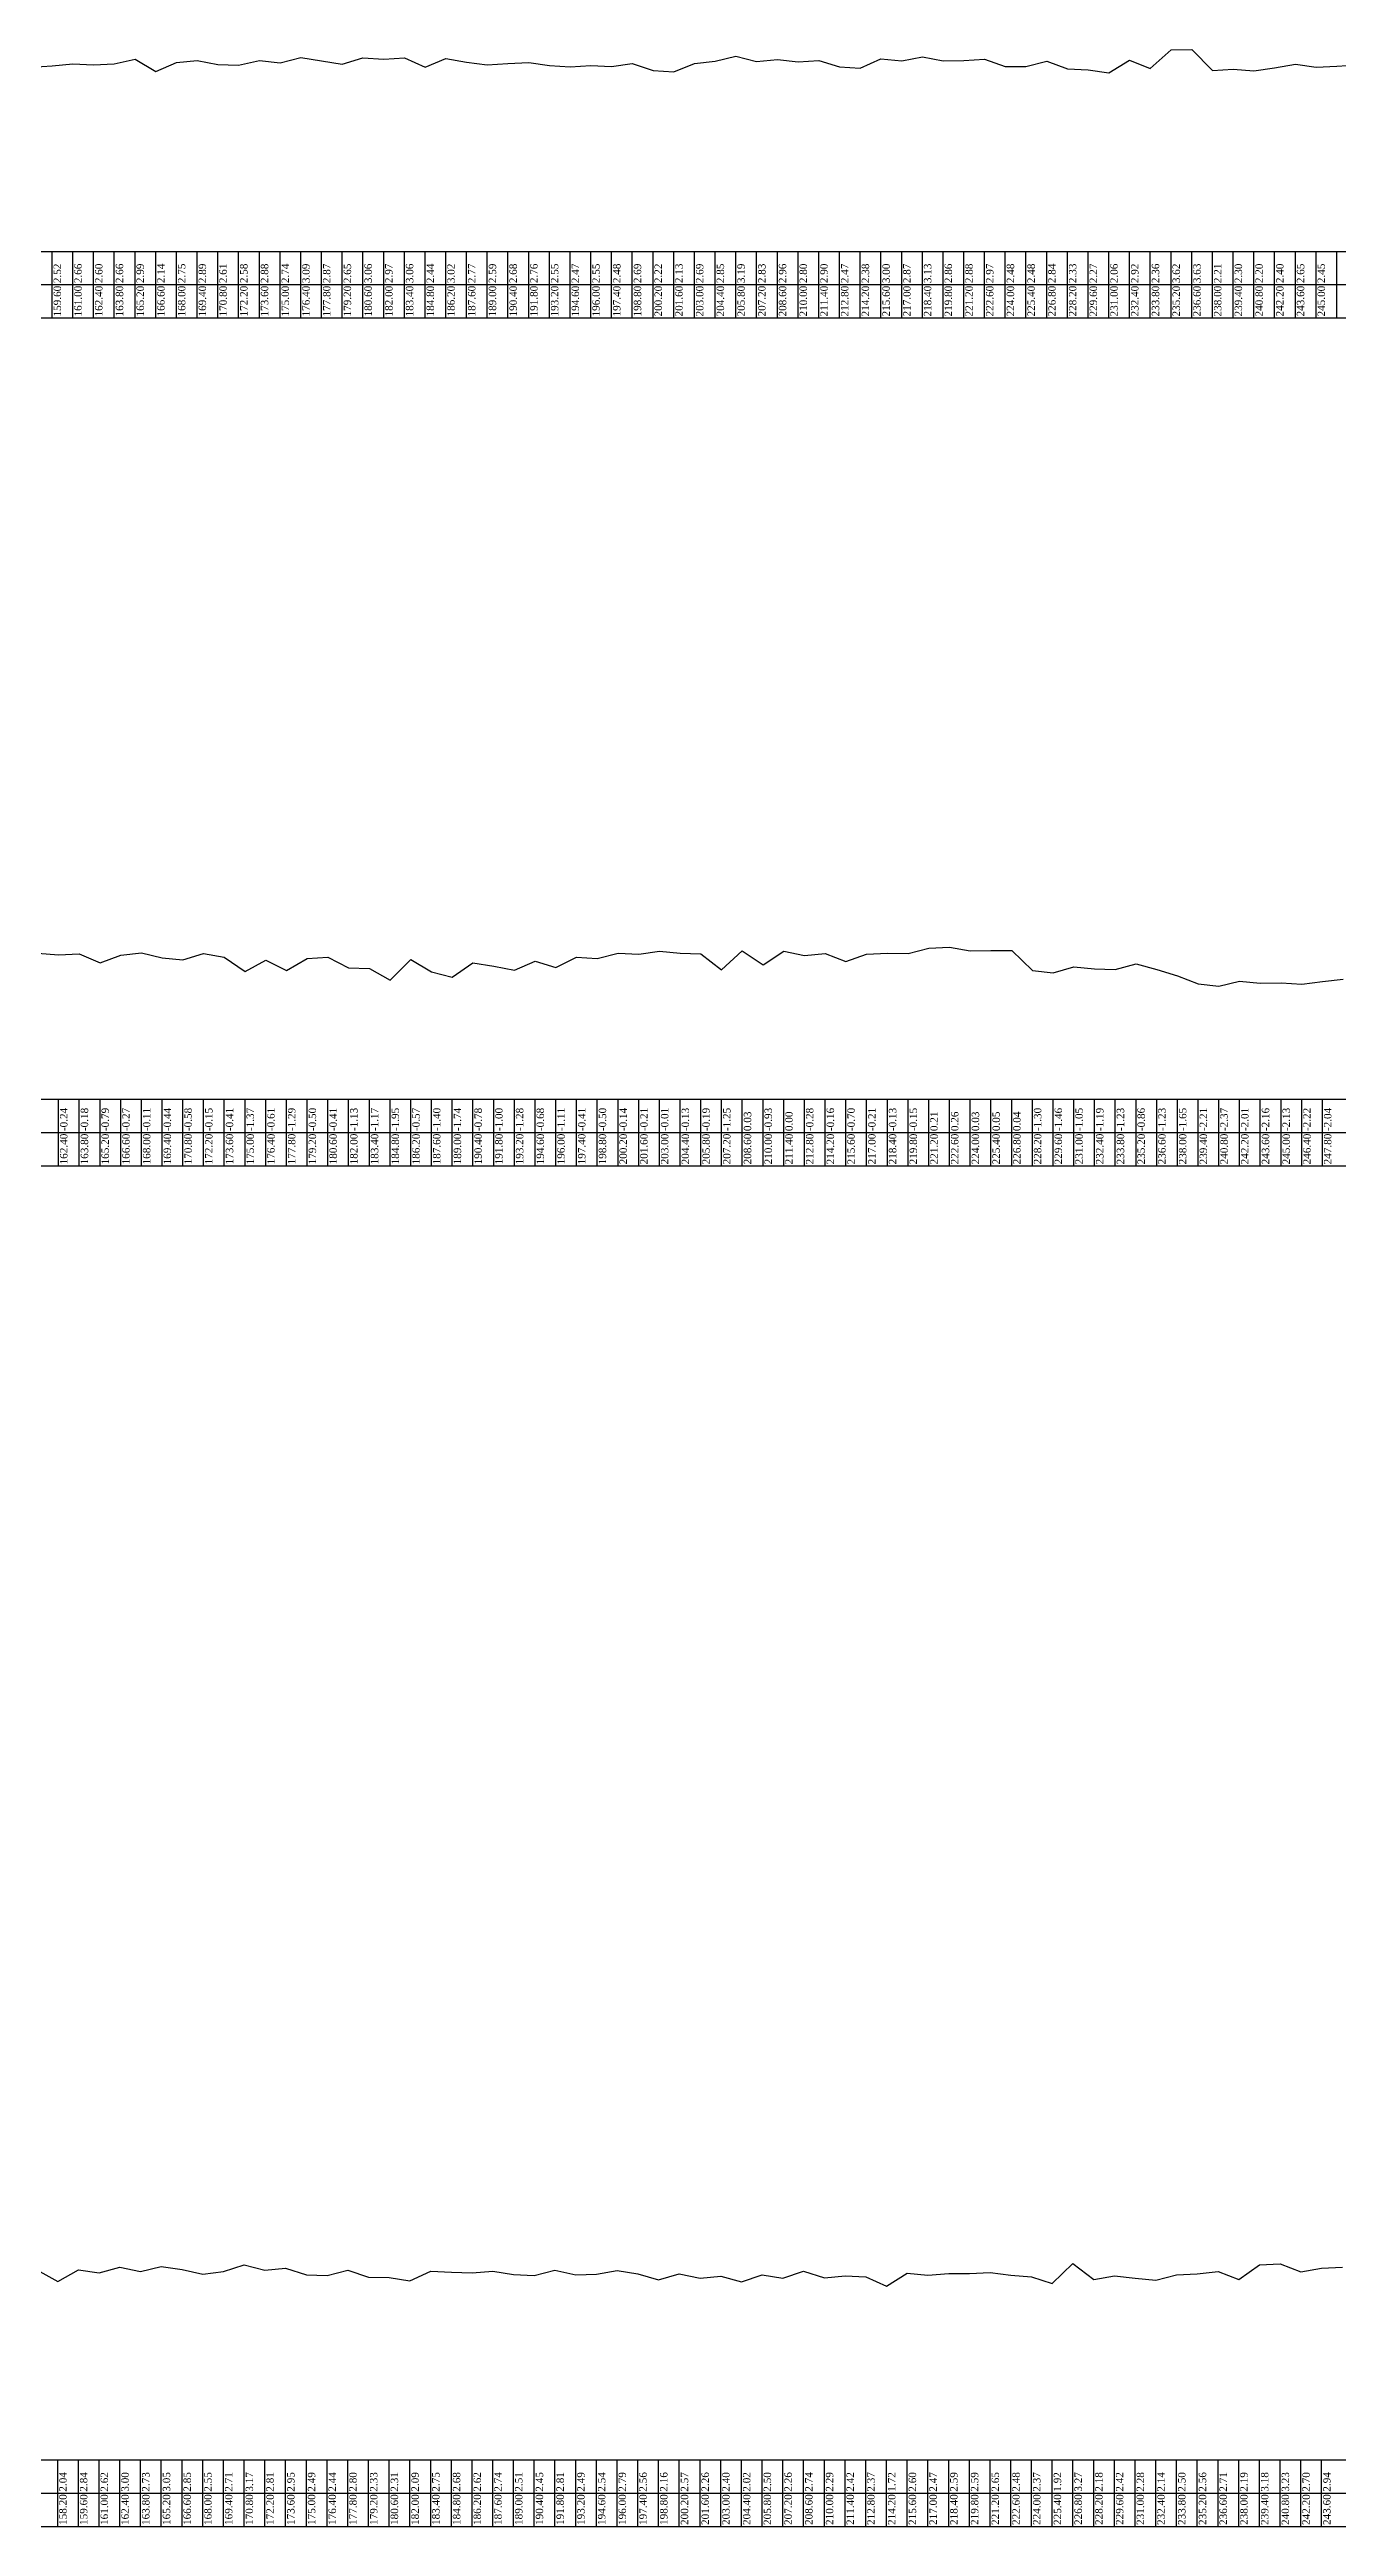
# Model space of a CAD drawing. Header units: metres. Extents: x -148477 to 168932, y -55673 to -2736.
# Drawn here: x 4876.1 to 4963.1, y -17557.7 to -17390.4 of the extents above; entities that cross this region are included whole.
import ezdxf

# ---------------------------------------------------------------- set-up
doc = ezdxf.new("R2010")
doc.units = ezdxf.units.M
doc.styles.add('liza', font='times.ttf', dxfattribs={"height": 2})

msp = doc.modelspace()

# ---------------------------------------------------------------- linework, layer by layer
at = {"color": 6, "linetype": 'Continuous', "lineweight": -3, "ltscale": 0.5}
for p, q in [((4711.668, -17404.0795), (5048.888, -17404.0795)), ((4876.268, -17408.5795), (4876.268, -17404.0795)), ((4877.668, -17408.5795), (4877.668, -17404.0795)), ((4879.068, -17408.5795), (4879.068, -17404.0795)), ((4880.468, -17408.5795), (4880.468, -17404.0795)), ((4881.868, -17408.5795), (4881.868, -17404.0795)), ((4883.268, -17408.5795), (4883.268, -17404.0795)), ((4884.668, -17408.5795), (4884.668, -17404.0795)), ((4886.068, -17408.5795), (4886.068, -17404.0795)), ((4887.468, -17408.5795), (4887.468, -17404.0795)), ((4888.868, -17408.5795), (4888.868, -17404.0795)), ((4890.268, -17408.5795), (4890.268, -17404.0795)), ((4891.668, -17408.5795), (4891.668, -17404.0795)), ((4893.068, -17408.5795), (4893.068, -17404.0795)), ((4894.468, -17408.5795), (4894.468, -17404.0795)), ((4895.868, -17408.5795), (4895.868, -17404.0795)), ((4897.268, -17408.5795), (4897.268, -17404.0795)), ((4898.668, -17408.5795), (4898.668, -17404.0795)), ((4900.068, -17408.5795), (4900.068, -17404.0795)), ((4901.468, -17408.5795), (4901.468, -17404.0795)), ((4902.868, -17408.5795), (4902.868, -17404.0795)), ((4904.268, -17408.5795), (4904.268, -17404.0795)), ((4905.668, -17408.5795), (4905.668, -17404.0795)), ((4907.068, -17408.5795), (4907.068, -17404.0795)), ((4908.468, -17408.5795), (4908.468, -17404.0795)), ((4909.868, -17408.5795), (4909.868, -17404.0795)), ((4911.268, -17408.5795), (4911.268, -17404.0795)), ((4912.668, -17408.5795), (4912.668, -17404.0795)), ((4914.068, -17408.5795), (4914.068, -17404.0795)), ((4915.468, -17408.5795), (4915.468, -17404.0795)), ((4916.868, -17408.5795), (4916.868, -17404.0795)), ((4918.268, -17408.5795), (4918.268, -17404.0795)), ((4919.668, -17408.5795), (4919.668, -17404.0795)), ((4921.068, -17408.5795), (4921.068, -17404.0795)), ((4922.468, -17408.5795), (4922.468, -17404.0795)), ((4923.868, -17408.5795), (4923.868, -17404.0795)), ((4925.268, -17408.5795), (4925.268, -17404.0795)), ((4926.668, -17408.5795), (4926.668, -17404.0795)), ((4928.068, -17408.5795), (4928.068, -17404.0795)), ((4929.468, -17408.5795), (4929.468, -17404.0795)), ((4930.868, -17408.5795), (4930.868, -17404.0795)), ((4932.268, -17408.5795), (4932.268, -17404.0795)), ((4933.668, -17408.5795), (4933.668, -17404.0795)), ((4935.068, -17408.5795), (4935.068, -17404.0795)), ((4936.468, -17408.5795), (4936.468, -17404.0795)), ((4937.868, -17408.5795), (4937.868, -17404.0795)), ((4939.268, -17408.5795), (4939.268, -17404.0795)), ((4940.668, -17408.5795), (4940.668, -17404.0795)), ((4942.068, -17408.5795), (4942.068, -17404.0795)), ((4943.468, -17408.5795), (4943.468, -17404.0795)), ((4944.868, -17408.5795), (4944.868, -17404.0795)), ((4946.268, -17408.5795), (4946.268, -17404.0795)), ((4947.668, -17408.5795), (4947.668, -17404.0795)), ((4949.068, -17408.5795), (4949.068, -17404.0795)), ((4950.468, -17408.5795), (4950.468, -17404.0795)), ((4951.868, -17408.5795), (4951.868, -17404.0795)), ((4953.268, -17408.5795), (4953.268, -17404.0795)), ((4954.668, -17408.5795), (4954.668, -17404.0795)), ((4956.068, -17408.5795), (4956.068, -17404.0795)), ((4957.468, -17408.5795), (4957.468, -17404.0795)), ((4958.868, -17408.5795), (4958.868, -17404.0795)), ((4960.268, -17408.5795), (4960.268, -17404.0795)), ((4961.668, -17408.5795), (4961.668, -17404.0795)), ((4963.068, -17408.5795), (4963.068, -17404.0795)), ((4711.668, -17406.3295), (5048.888, -17406.3295)), ((4711.668, -17408.5795), (5048.888, -17408.5795)), ((4709.3012, -17461.347), (5046.5212, -17461.347)), ((4876.7012, -17465.847), (4876.7012, -17461.347)), ((4878.1012, -17465.847), (4878.1012, -17461.347)), ((4879.5012, -17465.847), (4879.5012, -17461.347)), ((4880.9012, -17465.847), (4880.9012, -17461.347)), ((4882.3012, -17465.847), (4882.3012, -17461.347)), ((4883.7012, -17465.847), (4883.7012, -17461.347)), ((4885.1012, -17465.847), (4885.1012, -17461.347)), ((4886.5012, -17465.847), (4886.5012, -17461.347)), ((4887.9012, -17465.847), (4887.9012, -17461.347)), ((4889.3012, -17465.847), (4889.3012, -17461.347)), ((4890.7012, -17465.847), (4890.7012, -17461.347)), ((4892.1012, -17465.847), (4892.1012, -17461.347)), ((4893.5012, -17465.847), (4893.5012, -17461.347)), ((4894.9012, -17465.847), (4894.9012, -17461.347)), ((4896.3012, -17465.847), (4896.3012, -17461.347)), ((4897.7012, -17465.847), (4897.7012, -17461.347)), ((4899.1012, -17465.847), (4899.1012, -17461.347)), ((4900.5012, -17465.847), (4900.5012, -17461.347)), ((4901.9012, -17465.847), (4901.9012, -17461.347)), ((4903.3012, -17465.847), (4903.3012, -17461.347)), ((4904.7012, -17465.847), (4904.7012, -17461.347)), ((4906.1012, -17465.847), (4906.1012, -17461.347)), ((4907.5012, -17465.847), (4907.5012, -17461.347)), ((4908.9012, -17465.847), (4908.9012, -17461.347)), ((4910.3012, -17465.847), (4910.3012, -17461.347)), ((4911.7012, -17465.847), (4911.7012, -17461.347)), ((4913.1012, -17465.847), (4913.1012, -17461.347)), ((4914.5012, -17465.847), (4914.5012, -17461.347)), ((4915.9012, -17465.847), (4915.9012, -17461.347)), ((4917.3012, -17465.847), (4917.3012, -17461.347)), ((4918.7012, -17465.847), (4918.7012, -17461.347)), ((4920.1012, -17465.847), (4920.1012, -17461.347)), ((4921.5012, -17465.847), (4921.5012, -17461.347)), ((4922.9012, -17465.847), (4922.9012, -17461.347)), ((4924.3012, -17465.847), (4924.3012, -17461.347)), ((4925.7012, -17465.847), (4925.7012, -17461.347)), ((4927.1012, -17465.847), (4927.1012, -17461.347)), ((4928.5012, -17465.847), (4928.5012, -17461.347)), ((4929.9012, -17465.847), (4929.9012, -17461.347)), ((4931.3012, -17465.847), (4931.3012, -17461.347)), ((4932.7012, -17465.847), (4932.7012, -17461.347)), ((4934.1012, -17465.847), (4934.1012, -17461.347)), ((4935.5012, -17465.847), (4935.5012, -17461.347)), ((4936.9012, -17465.847), (4936.9012, -17461.347)), ((4938.3012, -17465.847), (4938.3012, -17461.347)), ((4939.7012, -17465.847), (4939.7012, -17461.347)), ((4941.1012, -17465.847), (4941.1012, -17461.347)), ((4942.5012, -17465.847), (4942.5012, -17461.347)), ((4943.9012, -17465.847), (4943.9012, -17461.347)), ((4945.3012, -17465.847), (4945.3012, -17461.347)), ((4946.7012, -17465.847), (4946.7012, -17461.347)), ((4948.1012, -17465.847), (4948.1012, -17461.347)), ((4949.5012, -17465.847), (4949.5012, -17461.347)), ((4950.9012, -17465.847), (4950.9012, -17461.347)), ((4952.3012, -17465.847), (4952.3012, -17461.347)), ((4953.7012, -17465.847), (4953.7012, -17461.347)), ((4955.1012, -17465.847), (4955.1012, -17461.347)), ((4956.5012, -17465.847), (4956.5012, -17461.347)), ((4957.9012, -17465.847), (4957.9012, -17461.347)), ((4959.3012, -17465.847), (4959.3012, -17461.347)), ((4960.7012, -17465.847), (4960.7012, -17461.347)), ((4962.1012, -17465.847), (4962.1012, -17461.347)), ((4709.3012, -17463.597), (5046.5212, -17463.597)), ((4709.3012, -17465.847), (5046.5212, -17465.847)), ((4713.4438, -17553.2383), (5050.6638, -17553.2383)), ((4876.6438, -17557.7383), (4876.6438, -17553.2383)), ((4878.0438, -17557.7383), (4878.0438, -17553.2383)), ((4879.4438, -17557.7383), (4879.4438, -17553.2383)), ((4880.8438, -17557.7383), (4880.8438, -17553.2383)), ((4882.2438, -17557.7383), (4882.2438, -17553.2383)), ((4883.6438, -17557.7383), (4883.6438, -17553.2383)), ((4885.0438, -17557.7383), (4885.0438, -17553.2383)), ((4886.4438, -17557.7383), (4886.4438, -17553.2383)), ((4887.8438, -17557.7383), (4887.8438, -17553.2383)), ((4889.2438, -17557.7383), (4889.2438, -17553.2383)), ((4890.6438, -17557.7383), (4890.6438, -17553.2383)), ((4892.0438, -17557.7383), (4892.0438, -17553.2383)), ((4893.4438, -17557.7383), (4893.4438, -17553.2383)), ((4894.8438, -17557.7383), (4894.8438, -17553.2383)), ((4896.2438, -17557.7383), (4896.2438, -17553.2383)), ((4897.6438, -17557.7383), (4897.6438, -17553.2383)), ((4899.0438, -17557.7383), (4899.0438, -17553.2383)), ((4900.4438, -17557.7383), (4900.4438, -17553.2383)), ((4901.8438, -17557.7383), (4901.8438, -17553.2383)), ((4903.2438, -17557.7383), (4903.2438, -17553.2383)), ((4904.6438, -17557.7383), (4904.6438, -17553.2383)), ((4906.0438, -17557.7383), (4906.0438, -17553.2383)), ((4907.4438, -17557.7383), (4907.4438, -17553.2383)), ((4908.8438, -17557.7383), (4908.8438, -17553.2383)), ((4910.2438, -17557.7383), (4910.2438, -17553.2383)), ((4911.6438, -17557.7383), (4911.6438, -17553.2383)), ((4913.0438, -17557.7383), (4913.0438, -17553.2383)), ((4914.4438, -17557.7383), (4914.4438, -17553.2383)), ((4915.8438, -17557.7383), (4915.8438, -17553.2383)), ((4917.2438, -17557.7383), (4917.2438, -17553.2383)), ((4918.6438, -17557.7383), (4918.6438, -17553.2383)), ((4920.0438, -17557.7383), (4920.0438, -17553.2383)), ((4921.4438, -17557.7383), (4921.4438, -17553.2383)), ((4922.8438, -17557.7383), (4922.8438, -17553.2383)), ((4924.2438, -17557.7383), (4924.2438, -17553.2383)), ((4925.6438, -17557.7383), (4925.6438, -17553.2383)), ((4927.0438, -17557.7383), (4927.0438, -17553.2383)), ((4928.4438, -17557.7383), (4928.4438, -17553.2383)), ((4929.8438, -17557.7383), (4929.8438, -17553.2383)), ((4931.2438, -17557.7383), (4931.2438, -17553.2383)), ((4932.6438, -17557.7383), (4932.6438, -17553.2383)), ((4934.0438, -17557.7383), (4934.0438, -17553.2383)), ((4935.4438, -17557.7383), (4935.4438, -17553.2383)), ((4936.8438, -17557.7383), (4936.8438, -17553.2383)), ((4938.2438, -17557.7383), (4938.2438, -17553.2383)), ((4939.6438, -17557.7383), (4939.6438, -17553.2383)), ((4941.0438, -17557.7383), (4941.0438, -17553.2383)), ((4942.4438, -17557.7383), (4942.4438, -17553.2383)), ((4943.8438, -17557.7383), (4943.8438, -17553.2383)), ((4945.2438, -17557.7383), (4945.2438, -17553.2383)), ((4946.6438, -17557.7383), (4946.6438, -17553.2383)), ((4948.0438, -17557.7383), (4948.0438, -17553.2383)), ((4949.4438, -17557.7383), (4949.4438, -17553.2383)), ((4950.8438, -17557.7383), (4950.8438, -17553.2383)), ((4952.2438, -17557.7383), (4952.2438, -17553.2383)), ((4953.6438, -17557.7383), (4953.6438, -17553.2383)), ((4955.0438, -17557.7383), (4955.0438, -17553.2383)), ((4956.4438, -17557.7383), (4956.4438, -17553.2383)), ((4957.8438, -17557.7383), (4957.8438, -17553.2383)), ((4959.2438, -17557.7383), (4959.2438, -17553.2383)), ((4960.6438, -17557.7383), (4960.6438, -17553.2383)), ((4962.0438, -17557.7383), (4962.0438, -17553.2383)), ((4713.4438, -17555.4883), (5050.6638, -17555.4883)), ((4713.4438, -17557.7383), (5050.6638, -17557.7383))]:
    msp.add_line(p, q, dxfattribs=at)
msp.add_lwpolyline([(4874.868, -17391.6495), (4876.268, -17391.5595), (4877.668, -17391.4195), (4879.068, -17391.4755), (4880.468, -17391.4195), (4881.868, -17391.0895), (4883.268, -17391.9395), (4884.668, -17391.3295), (4886.068, -17391.1895), (4887.468, -17391.4695), (4888.868, -17391.4995), (4890.268, -17391.1975), (4891.668, -17391.3395), (4893.068, -17390.9895), (4894.468, -17391.2095), (4895.868, -17391.4295), (4897.268, -17391.0195), (4898.668, -17391.1055), (4900.068, -17391.0195), (4901.468, -17391.6395), (4902.868, -17391.0595), (4904.268, -17391.3095), (4905.668, -17391.4895), (4907.068, -17391.3995), (4908.468, -17391.3195), (4909.868, -17391.5295), (4911.268, -17391.6095), (4912.668, -17391.5295), (4914.068, -17391.5995), (4915.468, -17391.3895), (4916.868, -17391.8595), (4918.268, -17391.9495), (4919.668, -17391.3895), (4921.068, -17391.2295), (4922.468, -17390.8895), (4923.868, -17391.2495), (4925.268, -17391.1195), (4926.668, -17391.2795), (4928.068, -17391.1795), (4929.468, -17391.6095), (4930.868, -17391.6995), (4932.268, -17391.0795), (4933.668, -17391.2095), (4935.068, -17390.9495), (4936.468, -17391.2195), (4937.868, -17391.1995), (4939.268, -17391.1095), (4940.668, -17391.5995), (4942.068, -17391.5995), (4943.468, -17391.2395), (4944.868, -17391.7495), (4946.268, -17391.8095), (4947.668, -17392.0195), (4949.068, -17391.1595), (4950.468, -17391.7195), (4951.868, -17390.4595), (4953.268, -17390.4495), (4954.668, -17391.8695), (4956.068, -17391.7795), (4957.468, -17391.8795), (4958.868, -17391.6795), (4960.268, -17391.4295), (4961.668, -17391.6295), (4963.068, -17391.5795), (4964.468, -17391.4895)], dxfattribs=at)
at = {"color": 4, "linetype": 'Continuous', "lineweight": -3, "ltscale": 0.5}
msp.add_lwpolyline([(4875.3012, -17451.485), (4876.7012, -17451.588), (4878.1012, -17451.527), (4879.5012, -17452.137), (4880.9012, -17451.621), (4882.3012, -17451.456), (4883.7012, -17451.785), (4885.1012, -17451.931), (4886.5012, -17451.496), (4887.9012, -17451.752), (4889.3012, -17452.715), (4890.7012, -17451.959), (4892.1012, -17452.641), (4893.5012, -17451.848), (4894.9012, -17451.754), (4896.3012, -17452.476), (4897.7012, -17452.513), (4899.1012, -17453.298), (4900.5012, -17451.917), (4901.9012, -17452.743), (4903.3012, -17453.092), (4904.7012, -17452.125), (4906.1012, -17452.35), (4907.5012, -17452.626), (4908.9012, -17452.028), (4910.3012, -17452.458), (4911.7012, -17451.757), (4913.1012, -17451.845), (4914.5012, -17451.49), (4915.9012, -17451.556), (4917.3012, -17451.354), (4918.7012, -17451.478), (4920.1012, -17451.533), (4921.5012, -17452.598), (4922.9012, -17451.318), (4924.3012, -17452.278), (4925.7012, -17451.345), (4927.1012, -17451.628), (4928.5012, -17451.505), (4929.9012, -17452.045), (4931.3012, -17451.558), (4932.7012, -17451.481), (4934.1012, -17451.496), (4935.5012, -17451.134), (4936.9012, -17451.083), (4938.3012, -17451.318), (4939.7012, -17451.302), (4941.1012, -17451.304), (4942.5012, -17452.642), (4943.9012, -17452.805), (4945.3012, -17452.395), (4946.7012, -17452.541), (4948.1012, -17452.58), (4949.5012, -17452.21), (4950.9012, -17452.573), (4952.3012, -17453.001), (4953.7012, -17453.56), (4955.1012, -17453.717), (4956.5012, -17453.362), (4957.9012, -17453.509), (4959.3012, -17453.474), (4960.7012, -17453.565), (4962.1012, -17453.39), (4963.5012, -17453.237)], dxfattribs=at)
at = {"color": 2, "linetype": 'Continuous', "lineweight": -3, "ltscale": 0.5}
msp.add_lwpolyline([(4875.2438, -17540.4083), (4876.6438, -17541.1983), (4878.0438, -17540.3983), (4879.4438, -17540.6183), (4880.8438, -17540.2343), (4882.2438, -17540.5083), (4883.6438, -17540.1883), (4885.0438, -17540.3883), (4886.4438, -17540.6883), (4887.8438, -17540.5283), (4889.2438, -17540.0683), (4890.6438, -17540.4293), (4892.0438, -17540.2863), (4893.4438, -17540.7483), (4894.8438, -17540.7983), (4896.2438, -17540.4383), (4897.6438, -17540.9083), (4899.0438, -17540.9283), (4900.4438, -17541.1443), (4901.8438, -17540.4883), (4903.2438, -17540.5583), (4904.6438, -17540.6183), (4906.0438, -17540.4983), (4907.4438, -17540.7283), (4908.8438, -17540.7883), (4910.2438, -17540.4283), (4911.6438, -17540.7483), (4913.0438, -17540.6983), (4914.4438, -17540.4483), (4915.8438, -17540.6783), (4917.2438, -17541.0783), (4918.6438, -17540.6683), (4920.0438, -17540.9783), (4921.4438, -17540.8383), (4922.8438, -17541.2183), (4924.2438, -17540.7383), (4925.6438, -17540.9783), (4927.0438, -17540.4983), (4928.4438, -17540.9483), (4929.8438, -17540.8183), (4931.2438, -17540.8683), (4932.6438, -17541.5183), (4934.0438, -17540.6383), (4935.4438, -17540.7683), (4936.8438, -17540.6483), (4938.2438, -17540.6483), (4939.6438, -17540.5883), (4941.0438, -17540.7583), (4942.4438, -17540.8683), (4943.8438, -17541.3183), (4945.2438, -17539.9683), (4946.6438, -17541.0583), (4948.0438, -17540.8183), (4949.4438, -17540.9583), (4950.8438, -17541.0983), (4952.2438, -17540.7383), (4953.6438, -17540.6783), (4955.0438, -17540.5283), (4956.4438, -17541.0483), (4957.8438, -17540.0583), (4959.2438, -17540.0083), (4960.6438, -17540.5383), (4962.0438, -17540.2983), (4963.4438, -17540.2283)], dxfattribs=at)

# ---------------------------------------------------------------- texts
at = {"color": 6, "linetype": 'Continuous', "lineweight": -3, "ltscale": 0.5, "char_height": 0.5, "width": 2.15, "attachment_point": 1, "rotation": 90, "style": 'liza'}
for s, insert in [('2.52', (4876.368, -17406.2295)), ('2.66', (4877.768, -17406.2295)), ('2.60', (4879.168, -17406.2295)), ('2.66', (4880.568, -17406.2295)), ('2.99', (4881.968, -17406.2295)), ('2.14', (4883.368, -17406.2295)), ('2.75', (4884.768, -17406.2295)), ('2.89', (4886.168, -17406.2295)), ('2.61', (4887.568, -17406.2295)), ('2.58', (4888.968, -17406.2295)), ('2.88', (4890.368, -17406.2295)), ('2.74', (4891.768, -17406.2295)), ('3.09', (4893.168, -17406.2295)), ('2.87', (4894.568, -17406.2295)), ('2.65', (4895.968, -17406.2295)), ('3.06', (4897.368, -17406.2295)), ('2.97', (4898.768, -17406.2295)), ('3.06', (4900.168, -17406.2295)), ('2.44', (4901.568, -17406.2295)), ('3.02', (4902.968, -17406.2295)), ('2.77', (4904.368, -17406.2295)), ('2.59', (4905.768, -17406.2295)), ('2.68', (4907.168, -17406.2295)), ('2.76', (4908.568, -17406.2295)), ('2.55', (4909.968, -17406.2295)), ('2.47', (4911.368, -17406.2295)), ('2.55', (4912.768, -17406.2295)), ('2.48', (4914.168, -17406.2295)), ('2.69', (4915.568, -17406.2295)), ('2.22', (4916.968, -17406.2295)), ('2.13', (4918.368, -17406.2295)), ('2.69', (4919.768, -17406.2295)), ('2.85', (4921.168, -17406.2295)), ('3.19', (4922.568, -17406.2295)), ('2.83', (4923.968, -17406.2295)), ('2.96', (4925.368, -17406.2295)), ('2.80', (4926.768, -17406.2295)), ('2.90', (4928.168, -17406.2295)), ('2.47', (4929.568, -17406.2295)), ('2.38', (4930.968, -17406.2295)), ('3.00', (4932.368, -17406.2295)), ('2.87', (4933.768, -17406.2295)), ('3.13', (4935.168, -17406.2295)), ('2.86', (4936.568, -17406.2295)), ('2.88', (4937.968, -17406.2295)), ('2.97', (4939.368, -17406.2295)), ('2.48', (4940.768, -17406.2295)), ('2.48', (4942.168, -17406.2295)), ('2.84', (4943.568, -17406.2295)), ('2.33', (4944.968, -17406.2295)), ('2.27', (4946.368, -17406.2295)), ('2.06', (4947.768, -17406.2295)), ('2.92', (4949.168, -17406.2295)), ('2.36', (4950.568, -17406.2295)), ('3.62', (4951.968, -17406.2295)), ('3.63', (4953.368, -17406.2295)), ('2.21', (4954.768, -17406.2295)), ('2.30', (4956.168, -17406.2295)), ('2.20', (4957.568, -17406.2295)), ('2.40', (4958.968, -17406.2295)), ('2.65', (4960.368, -17406.2295)), ('2.45', (4961.768, -17406.2295)), ('159.60', (4876.368, -17408.4795)), ('161.00', (4877.768, -17408.4795)), ('162.40', (4879.168, -17408.4795)), ('163.80', (4880.568, -17408.4795)), ('165.20', (4881.968, -17408.4795)), ('166.60', (4883.368, -17408.4795)), ('168.00', (4884.768, -17408.4795)), ('169.40', (4886.168, -17408.4795)), ('170.80', (4887.568, -17408.4795)), ('172.20', (4888.968, -17408.4795)), ('173.60', (4890.368, -17408.4795)), ('175.00', (4891.768, -17408.4795)), ('176.40', (4893.168, -17408.4795)), ('177.80', (4894.568, -17408.4795)), ('179.20', (4895.968, -17408.4795)), ('180.60', (4897.368, -17408.4795)), ('182.00', (4898.768, -17408.4795)), ('183.40', (4900.168, -17408.4795)), ('184.80', (4901.568, -17408.4795)), ('186.20', (4902.968, -17408.4795)), ('187.60', (4904.368, -17408.4795)), ('189.00', (4905.768, -17408.4795)), ('190.40', (4907.168, -17408.4795)), ('191.80', (4908.568, -17408.4795)), ('193.20', (4909.968, -17408.4795)), ('194.60', (4911.368, -17408.4795)), ('196.00', (4912.768, -17408.4795)), ('197.40', (4914.168, -17408.4795)), ('198.80', (4915.568, -17408.4795)), ('200.20', (4916.968, -17408.4795)), ('201.60', (4918.368, -17408.4795)), ('203.00', (4919.768, -17408.4795)), ('204.40', (4921.168, -17408.4795)), ('205.80', (4922.568, -17408.4795)), ('207.20', (4923.968, -17408.4795)), ('208.60', (4925.368, -17408.4795)), ('210.00', (4926.768, -17408.4795)), ('211.40', (4928.168, -17408.4795)), ('212.80', (4929.568, -17408.4795)), ('214.20', (4930.968, -17408.4795)), ('215.60', (4932.368, -17408.4795)), ('217.00', (4933.768, -17408.4795)), ('218.40', (4935.168, -17408.4795)), ('219.80', (4936.568, -17408.4795)), ('221.20', (4937.968, -17408.4795)), ('222.60', (4939.368, -17408.4795)), ('224.00', (4940.768, -17408.4795)), ('225.40', (4942.168, -17408.4795)), ('226.80', (4943.568, -17408.4795)), ('228.20', (4944.968, -17408.4795)), ('229.60', (4946.368, -17408.4795)), ('231.00', (4947.768, -17408.4795)), ('232.40', (4949.168, -17408.4795)), ('233.80', (4950.568, -17408.4795)), ('235.20', (4951.968, -17408.4795)), ('236.60', (4953.368, -17408.4795)), ('238.00', (4954.768, -17408.4795)), ('239.40', (4956.168, -17408.4795)), ('240.80', (4957.568, -17408.4795)), ('242.20', (4958.968, -17408.4795)), ('243.60', (4960.368, -17408.4795)), ('245.00', (4961.768, -17408.4795)), ('-0.24', (4876.8012, -17463.497)), ('-0.18', (4878.2012, -17463.497)), ('-0.79', (4879.6012, -17463.497)), ('-0.27', (4881.0012, -17463.497)), ('-0.11', (4882.4012, -17463.497)), ('-0.44', (4883.8012, -17463.497)), ('-0.58', (4885.2012, -17463.497)), ('-0.15', (4886.6012, -17463.497)), ('-0.41', (4888.0012, -17463.497)), ('-1.37', (4889.4012, -17463.497)), ('-0.61', (4890.8012, -17463.497)), ('-1.29', (4892.2012, -17463.497)), ('-0.50', (4893.6012, -17463.497)), ('-0.41', (4895.0012, -17463.497)), ('-1.13', (4896.4012, -17463.497)), ('-1.17', (4897.8012, -17463.497)), ('-1.95', (4899.2012, -17463.497)), ('-0.57', (4900.6012, -17463.497)), ('-1.40', (4902.0012, -17463.497)), ('-1.74', (4903.4012, -17463.497)), ('-0.78', (4904.8012, -17463.497)), ('-1.00', (4906.2012, -17463.497)), ('-1.28', (4907.6012, -17463.497)), ('-0.68', (4909.0012, -17463.497)), ('-1.11', (4910.4012, -17463.497)), ('-0.41', (4911.8012, -17463.497)), ('-0.50', (4913.2012, -17463.497)), ('-0.14', (4914.6012, -17463.497)), ('-0.21', (4916.0012, -17463.497)), ('-0.01', (4917.4012, -17463.497)), ('-0.13', (4918.8012, -17463.497)), ('-0.19', (4920.2012, -17463.497)), ('-1.25', (4921.6012, -17463.497)), ('0.03', (4923.0012, -17463.497)), ('-0.93', (4924.4012, -17463.497)), ('0.00', (4925.8012, -17463.497)), ('-0.28', (4927.2012, -17463.497)), ('-0.16', (4928.6012, -17463.497)), ('-0.70', (4930.0012, -17463.497)), ('-0.21', (4931.4012, -17463.497)), ('-0.13', (4932.8012, -17463.497)), ('-0.15', (4934.2012, -17463.497)), ('0.21', (4935.6012, -17463.497)), ('0.26', (4937.0012, -17463.497)), ('0.03', (4938.4012, -17463.497)), ('0.05', (4939.8012, -17463.497)), ('0.04', (4941.2012, -17463.497)), ('-1.30', (4942.6012, -17463.497)), ('-1.46', (4944.0012, -17463.497)), ('-1.05', (4945.4012, -17463.497)), ('-1.19', (4946.8012, -17463.497)), ('-1.23', (4948.2012, -17463.497)), ('-0.86', (4949.6012, -17463.497)), ('-1.23', (4951.0012, -17463.497)), ('-1.65', (4952.4012, -17463.497)), ('-2.21', (4953.8012, -17463.497)), ('-2.37', (4955.2012, -17463.497)), ('-2.01', (4956.6012, -17463.497)), ('-2.16', (4958.0012, -17463.497)), ('-2.13', (4959.4012, -17463.497)), ('-2.22', (4960.8012, -17463.497)), ('-2.04', (4962.2012, -17463.497)), ('162.40', (4876.8012, -17465.747)), ('163.80', (4878.2012, -17465.747)), ('165.20', (4879.6012, -17465.747)), ('166.60', (4881.0012, -17465.747)), ('168.00', (4882.4012, -17465.747)), ('169.40', (4883.8012, -17465.747)), ('170.80', (4885.2012, -17465.747)), ('172.20', (4886.6012, -17465.747)), ('173.60', (4888.0012, -17465.747)), ('175.00', (4889.4012, -17465.747)), ('176.40', (4890.8012, -17465.747)), ('177.80', (4892.2012, -17465.747)), ('179.20', (4893.6012, -17465.747)), ('180.60', (4895.0012, -17465.747)), ('182.00', (4896.4012, -17465.747)), ('183.40', (4897.8012, -17465.747)), ('184.80', (4899.2012, -17465.747)), ('186.20', (4900.6012, -17465.747)), ('187.60', (4902.0012, -17465.747)), ('189.00', (4903.4012, -17465.747)), ('190.40', (4904.8012, -17465.747)), ('191.80', (4906.2012, -17465.747)), ('193.20', (4907.6012, -17465.747)), ('194.60', (4909.0012, -17465.747)), ('196.00', (4910.4012, -17465.747)), ('197.40', (4911.8012, -17465.747)), ('198.80', (4913.2012, -17465.747)), ('200.20', (4914.6012, -17465.747)), ('201.60', (4916.0012, -17465.747)), ('203.00', (4917.4012, -17465.747)), ('204.40', (4918.8012, -17465.747)), ('205.80', (4920.2012, -17465.747)), ('207.20', (4921.6012, -17465.747)), ('208.60', (4923.0012, -17465.747)), ('210.00', (4924.4012, -17465.747)), ('211.40', (4925.8012, -17465.747)), ('212.80', (4927.2012, -17465.747)), ('214.20', (4928.6012, -17465.747)), ('215.60', (4930.0012, -17465.747)), ('217.00', (4931.4012, -17465.747)), ('218.40', (4932.8012, -17465.747)), ('219.80', (4934.2012, -17465.747)), ('221.20', (4935.6012, -17465.747)), ('222.60', (4937.0012, -17465.747)), ('224.00', (4938.4012, -17465.747)), ('225.40', (4939.8012, -17465.747)), ('226.80', (4941.2012, -17465.747)), ('228.20', (4942.6012, -17465.747)), ('229.60', (4944.0012, -17465.747)), ('231.00', (4945.4012, -17465.747)), ('232.40', (4946.8012, -17465.747)), ('233.80', (4948.2012, -17465.747)), ('235.20', (4949.6012, -17465.747)), ('236.60', (4951.0012, -17465.747)), ('238.00', (4952.4012, -17465.747)), ('239.40', (4953.8012, -17465.747)), ('240.80', (4955.2012, -17465.747)), ('242.20', (4956.6012, -17465.747)), ('243.60', (4958.0012, -17465.747)), ('245.00', (4959.4012, -17465.747)), ('246.40', (4960.8012, -17465.747)), ('247.80', (4962.2012, -17465.747)), ('2.04', (4876.7438, -17555.3883)), ('2.84', (4878.1438, -17555.3883)), ('2.62', (4879.5438, -17555.3883)), ('3.00', (4880.9438, -17555.3883)), ('2.73', (4882.3438, -17555.3883)), ('3.05', (4883.7438, -17555.3883)), ('2.85', (4885.1438, -17555.3883)), ('2.55', (4886.5438, -17555.3883)), ('2.71', (4887.9438, -17555.3883)), ('3.17', (4889.3438, -17555.3883)), ('2.81', (4890.7438, -17555.3883)), ('2.95', (4892.1438, -17555.3883)), ('2.49', (4893.5438, -17555.3883)), ('2.44', (4894.9438, -17555.3883)), ('2.80', (4896.3438, -17555.3883)), ('2.33', (4897.7438, -17555.3883)), ('2.31', (4899.1438, -17555.3883)), ('2.09', (4900.5438, -17555.3883)), ('2.75', (4901.9438, -17555.3883)), ('2.68', (4903.3438, -17555.3883)), ('2.62', (4904.7438, -17555.3883)), ('2.74', (4906.1438, -17555.3883)), ('2.51', (4907.5438, -17555.3883)), ('2.45', (4908.9438, -17555.3883)), ('2.81', (4910.3438, -17555.3883)), ('2.49', (4911.7438, -17555.3883)), ('2.54', (4913.1438, -17555.3883)), ('2.79', (4914.5438, -17555.3883)), ('2.56', (4915.9438, -17555.3883)), ('2.16', (4917.3438, -17555.3883)), ('2.57', (4918.7438, -17555.3883)), ('2.26', (4920.1438, -17555.3883)), ('2.40', (4921.5438, -17555.3883)), ('2.02', (4922.9438, -17555.3883)), ('2.50', (4924.3438, -17555.3883)), ('2.26', (4925.7438, -17555.3883)), ('2.74', (4927.1438, -17555.3883)), ('2.29', (4928.5438, -17555.3883)), ('2.42', (4929.9438, -17555.3883)), ('2.37', (4931.3438, -17555.3883)), ('1.72', (4932.7438, -17555.3883)), ('2.60', (4934.1438, -17555.3883)), ('2.47', (4935.5438, -17555.3883)), ('2.59', (4936.9438, -17555.3883)), ('2.59', (4938.3438, -17555.3883)), ('2.65', (4939.7438, -17555.3883)), ('2.48', (4941.1438, -17555.3883)), ('2.37', (4942.5438, -17555.3883)), ('1.92', (4943.9438, -17555.3883)), ('3.27', (4945.3438, -17555.3883)), ('2.18', (4946.7438, -17555.3883)), ('2.42', (4948.1438, -17555.3883)), ('2.28', (4949.5438, -17555.3883)), ('2.14', (4950.9438, -17555.3883)), ('2.50', (4952.3438, -17555.3883)), ('2.56', (4953.7438, -17555.3883)), ('2.71', (4955.1438, -17555.3883)), ('2.19', (4956.5438, -17555.3883)), ('3.18', (4957.9438, -17555.3883)), ('3.23', (4959.3438, -17555.3883)), ('2.70', (4960.7438, -17555.3883)), ('2.94', (4962.1438, -17555.3883)), ('158.20', (4876.7438, -17557.6383)), ('159.60', (4878.1438, -17557.6383)), ('161.00', (4879.5438, -17557.6383)), ('162.40', (4880.9438, -17557.6383)), ('163.80', (4882.3438, -17557.6383)), ('165.20', (4883.7438, -17557.6383)), ('166.60', (4885.1438, -17557.6383)), ('168.00', (4886.5438, -17557.6383)), ('169.40', (4887.9438, -17557.6383)), ('170.80', (4889.3438, -17557.6383)), ('172.20', (4890.7438, -17557.6383)), ('173.60', (4892.1438, -17557.6383)), ('175.00', (4893.5438, -17557.6383)), ('176.40', (4894.9438, -17557.6383)), ('177.80', (4896.3438, -17557.6383)), ('179.20', (4897.7438, -17557.6383)), ('180.60', (4899.1438, -17557.6383)), ('182.00', (4900.5438, -17557.6383)), ('183.40', (4901.9438, -17557.6383)), ('184.80', (4903.3438, -17557.6383)), ('186.20', (4904.7438, -17557.6383)), ('187.60', (4906.1438, -17557.6383)), ('189.00', (4907.5438, -17557.6383)), ('190.40', (4908.9438, -17557.6383)), ('191.80', (4910.3438, -17557.6383)), ('193.20', (4911.7438, -17557.6383)), ('194.60', (4913.1438, -17557.6383)), ('196.00', (4914.5438, -17557.6383)), ('197.40', (4915.9438, -17557.6383)), ('198.80', (4917.3438, -17557.6383)), ('200.20', (4918.7438, -17557.6383)), ('201.60', (4920.1438, -17557.6383)), ('203.00', (4921.5438, -17557.6383)), ('204.40', (4922.9438, -17557.6383)), ('205.80', (4924.3438, -17557.6383)), ('207.20', (4925.7438, -17557.6383)), ('208.60', (4927.1438, -17557.6383)), ('210.00', (4928.5438, -17557.6383)), ('211.40', (4929.9438, -17557.6383)), ('212.80', (4931.3438, -17557.6383)), ('214.20', (4932.7438, -17557.6383)), ('215.60', (4934.1438, -17557.6383)), ('217.00', (4935.5438, -17557.6383)), ('218.40', (4936.9438, -17557.6383)), ('219.80', (4938.3438, -17557.6383)), ('221.20', (4939.7438, -17557.6383)), ('222.60', (4941.1438, -17557.6383)), ('224.00', (4942.5438, -17557.6383)), ('225.40', (4943.9438, -17557.6383)), ('226.80', (4945.3438, -17557.6383)), ('228.20', (4946.7438, -17557.6383)), ('229.60', (4948.1438, -17557.6383)), ('231.00', (4949.5438, -17557.6383)), ('232.40', (4950.9438, -17557.6383)), ('233.80', (4952.3438, -17557.6383)), ('235.20', (4953.7438, -17557.6383)), ('236.60', (4955.1438, -17557.6383)), ('238.00', (4956.5438, -17557.6383)), ('239.40', (4957.9438, -17557.6383)), ('240.80', (4959.3438, -17557.6383)), ('242.20', (4960.7438, -17557.6383)), ('243.60', (4962.1438, -17557.6383))]:
    msp.add_mtext(s, dxfattribs=dict(at, insert=insert))

doc.saveas('drawing.dxf')
